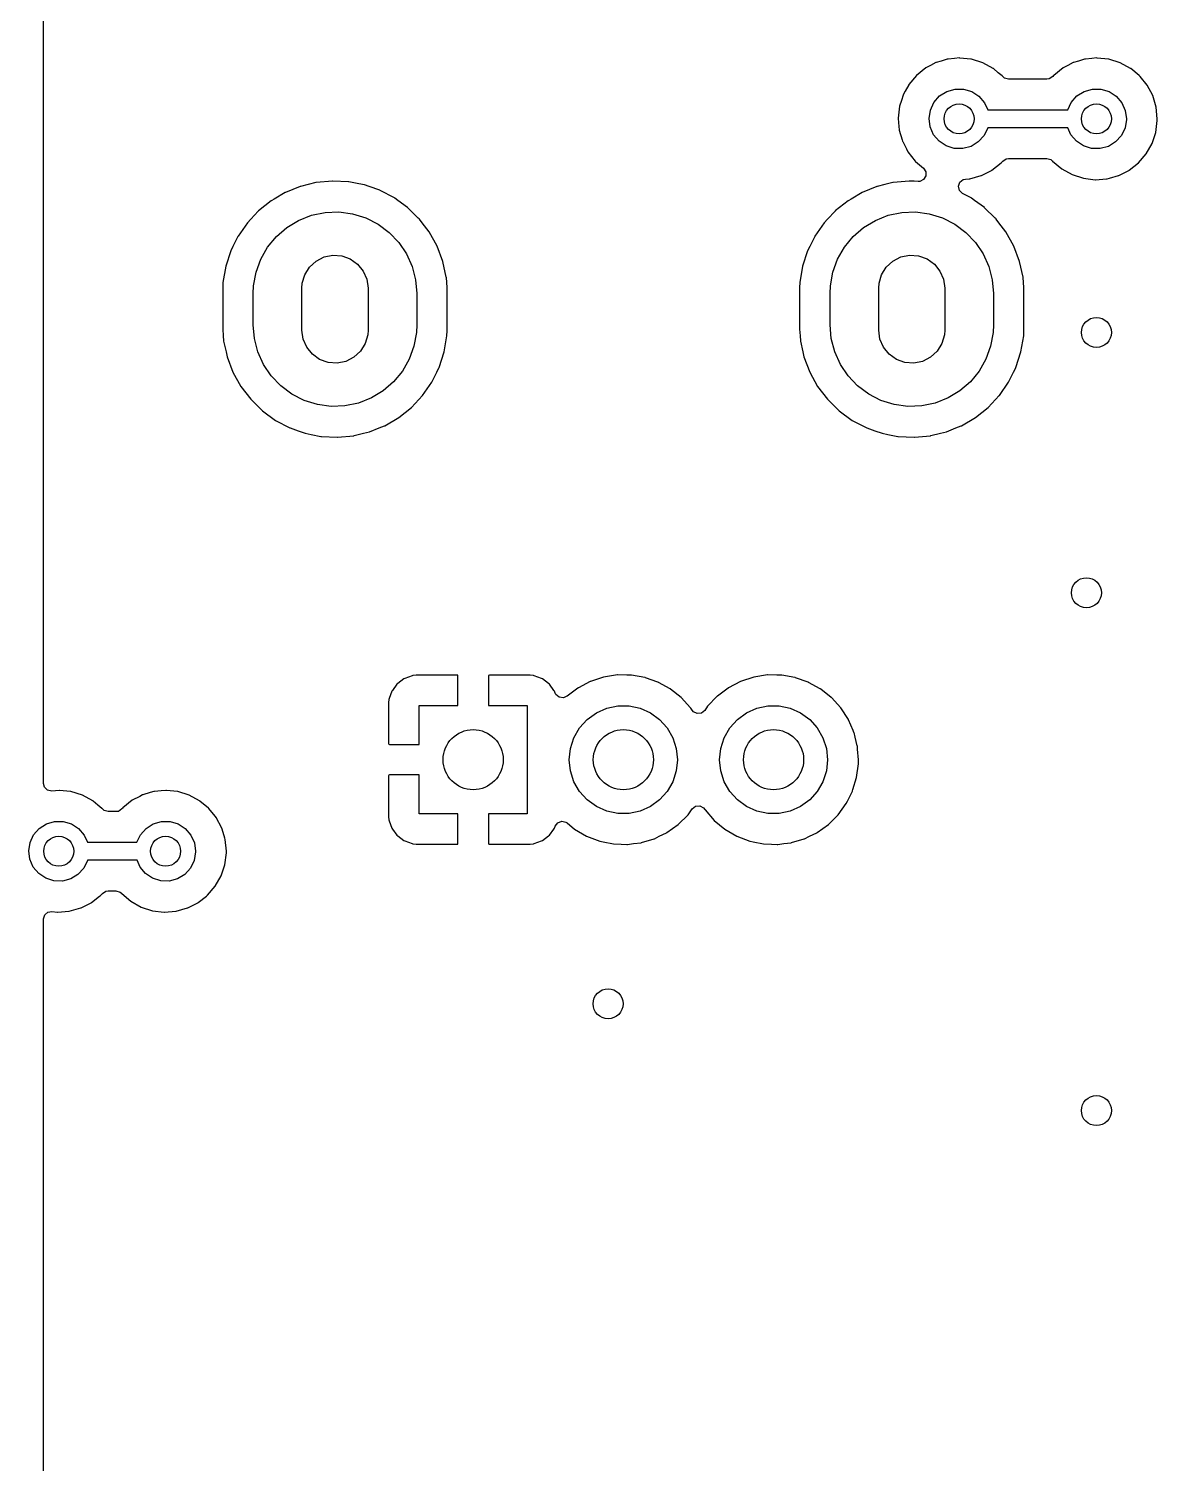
# Model space of a CAD drawing. Extents: x 123.2 to 169.8, y -144.8 to -46.7.
# Drawn here: x 123.2 to 141.98, y -118.9 to -95.02 of the extents above; entities that cross this region are included whole.
import ezdxf

# ---------------------------------------------------------------- set-up
doc = ezdxf.new("R2010")
doc.units = 0
doc.layers.add('BLACK', color=7, linetype='CONTINUOUS')

msp = doc.modelspace()

# ---------------------------------------------------------------- linework, layer by layer
at = {"layer": 'BLACK', "linetype": 'CONTINUOUS'}
for p, q in [((123.444, -107.584), (123.444, -50.0912)), ((138.488, -95.5263), (138.383, -95.5572)), ((138.494, -95.5246), (138.488, -95.5263)), ((138.488, -95.5263), (138.488, -95.5263)), ((138.5, -95.524), (138.494, -95.5246)), ((138.609, -95.5142), (138.5, -95.524)), ((138.5, -95.524), (138.5, -95.524)), ((138.691, -95.5066), (138.609, -95.5142)), ((138.697, -95.5073), (138.691, -95.5066)), ((138.882, -95.5267), (138.697, -95.5073)), ((138.697, -95.5073), (138.697, -95.5073)), ((138.888, -95.5273), (138.882, -95.5267)), ((138.882, -95.5267), (138.882, -95.5267)), ((139.077, -95.5858), (138.888, -95.5273)), ((140.774, -95.5263), (140.669, -95.5572)), ((140.78, -95.5246), (140.774, -95.5263)), ((140.774, -95.5263), (140.774, -95.5263)), ((140.786, -95.524), (140.78, -95.5246)), ((140.895, -95.5142), (140.786, -95.524)), ((140.786, -95.524), (140.786, -95.524)), ((140.977, -95.5066), (140.895, -95.5142)), ((140.983, -95.5073), (140.977, -95.5066)), ((141.168, -95.5267), (140.983, -95.5073)), ((140.983, -95.5073), (140.983, -95.5073)), ((141.174, -95.5273), (141.168, -95.5267)), ((141.168, -95.5267), (141.168, -95.5267)), ((141.363, -95.5858), (141.174, -95.5273)), ((138.129, -95.672), (137.975, -95.796)), ((138.208, -95.6307), (138.129, -95.672)), ((138.299, -95.5833), (138.208, -95.6307)), ((138.304, -95.5804), (138.299, -95.5833)), ((138.299, -95.5833), (138.299, -95.5833)), ((138.383, -95.5572), (138.304, -95.5804)), ((139.251, -95.6799), (139.077, -95.5858)), ((139.255, -95.6838), (139.251, -95.6799)), ((139.337, -95.7514), (139.255, -95.6838)), ((139.255, -95.6838), (139.255, -95.6838)), ((139.403, -95.8059), (139.337, -95.7514)), ((140.415, -95.672), (140.261, -95.796)), ((140.494, -95.6307), (140.415, -95.672)), ((140.585, -95.5833), (140.494, -95.6307)), ((140.59, -95.5804), (140.585, -95.5833)), ((140.585, -95.5833), (140.585, -95.5833)), ((140.669, -95.5572), (140.59, -95.5804)), ((141.537, -95.6799), (141.363, -95.5858)), ((141.541, -95.6838), (141.537, -95.6799)), ((141.683, -95.8007), (141.541, -95.6838)), ((141.541, -95.6838), (141.541, -95.6838)), ((137.845, -95.9529), (137.788, -96.0572)), ((137.848, -95.9475), (137.845, -95.9529)), ((137.845, -95.9529), (137.845, -95.9529)), ((137.975, -95.796), (137.848, -95.9475)), ((139.407, -95.8107), (139.403, -95.8059)), ((139.411, -95.8151), (139.407, -95.8107)), ((139.407, -95.8107), (139.407, -95.8107)), ((139.44, -95.8415), (139.411, -95.8151)), ((139.508, -95.8615), (139.44, -95.8415)), ((140.147, -95.8615), (139.508, -95.8615)), ((140.185, -95.8558), (140.147, -95.8615)), ((140.244, -95.8165), (140.185, -95.8558)), ((140.257, -95.8007), (140.244, -95.8165)), ((140.261, -95.796), (140.257, -95.8007)), ((141.689, -95.8059), (141.683, -95.8007)), ((141.693, -95.8107), (141.689, -95.8059)), ((141.697, -95.8151), (141.693, -95.8107)), ((141.693, -95.8107), (141.693, -95.8107)), ((141.814, -95.9592), (141.697, -95.8151)), ((141.907, -96.1338), (141.814, -95.9592)), ((137.723, -96.2132), (137.693, -96.3093)), ((137.751, -96.1267), (137.723, -96.2132)), ((137.753, -96.1208), (137.751, -96.1267)), ((137.751, -96.1267), (137.751, -96.1267)), ((137.788, -96.0572), (137.753, -96.1208)), ((138.206, -96.3738), (138.266, -96.2455)), ((138.266, -96.2455), (138.36, -96.1392)), ((138.36, -96.1392), (138.48, -96.0636)), ((138.48, -96.0636), (138.616, -96.0246)), ((138.616, -96.0246), (138.758, -96.0255)), ((138.758, -96.0255), (138.894, -96.0661)), ((138.894, -96.0661), (139.013, -96.1432)), ((139.013, -96.1432), (139.105, -96.2506)), ((140.494, -96.37), (140.552, -96.2455)), ((140.552, -96.2455), (140.646, -96.1392)), ((140.646, -96.1392), (140.766, -96.0636)), ((140.766, -96.0636), (140.902, -96.0246)), ((140.902, -96.0246), (141.044, -96.0255)), ((141.044, -96.0255), (141.18, -96.0661)), ((141.18, -96.0661), (141.299, -96.1432)), ((141.299, -96.1432), (141.391, -96.2506)), ((141.964, -96.3232), (141.907, -96.1338)), ((137.693, -96.3093), (137.671, -96.5059)), ((138.184, -96.5139), (138.206, -96.3738)), ((139.105, -96.2506), (139.16, -96.37)), ((139.16, -96.37), (140.494, -96.37)), ((141.391, -96.2506), (141.45, -96.3797)), ((141.45, -96.3797), (141.47, -96.52)), ((141.983, -96.52), (141.964, -96.3232)), ((137.671, -96.5059), (137.671, -96.512)), ((137.671, -96.512), (137.682, -96.6458)), ((137.682, -96.6458), (137.687, -96.7029)), ((137.687, -96.7029), (137.689, -96.7089)), ((137.689, -96.7089), (137.734, -96.8676)), ((138.202, -96.6545), (138.184, -96.5139)), ((138.26, -96.7842), (138.202, -96.6545)), ((139.16, -96.672), (139.099, -96.7996)), ((139.161, -96.67), (139.16, -96.672)), ((140.495, -96.67), (139.161, -96.67)), ((140.546, -96.7842), (140.495, -96.67)), ((141.446, -96.672), (141.385, -96.7996)), ((141.47, -96.5322), (141.446, -96.672)), ((141.47, -96.52), (141.47, -96.5322)), ((141.958, -96.7445), (141.983, -96.5483)), ((141.983, -96.5483), (141.983, -96.52)), ((137.734, -96.8676), (137.742, -96.8931)), ((137.742, -96.8931), (137.745, -96.8985)), ((137.745, -96.8985), (137.808, -97.0216)), ((138.351, -96.8927), (138.26, -96.7842)), ((138.469, -96.9713), (138.351, -96.8927)), ((139.003, -96.9047), (138.883, -96.9789)), ((139.099, -96.7996), (139.003, -96.9047)), ((140.637, -96.8927), (140.546, -96.7842)), ((140.755, -96.9713), (140.637, -96.8927)), ((141.289, -96.9047), (141.169, -96.9789)), ((141.385, -96.7996), (141.289, -96.9047)), ((141.798, -97.1041), (141.896, -96.9322)), ((141.896, -96.9322), (141.958, -96.7445)), ((137.808, -97.0216), (137.832, -97.069)), ((137.832, -97.069), (137.955, -97.224)), ((138.604, -97.0136), (138.469, -96.9713)), ((138.746, -97.0162), (138.604, -97.0136)), ((138.883, -96.9789), (138.746, -97.0162)), ((139.41, -97.2222), (139.47, -97.1837)), ((139.47, -97.1837), (139.506, -97.1785)), ((139.506, -97.1785), (140.144, -97.1785)), ((140.144, -97.1785), (140.213, -97.1985)), ((140.213, -97.1985), (140.235, -97.217)), ((140.89, -97.0136), (140.755, -96.9713)), ((141.032, -97.0162), (140.89, -97.0136)), ((141.169, -96.9789), (141.032, -97.0162)), ((141.669, -97.2539), (141.798, -97.1041)), ((137.955, -97.224), (137.96, -97.2279)), ((137.96, -97.2279), (137.96, -97.2279)), ((137.96, -97.2279), (138.092, -97.3407)), ((138.092, -97.3407), (138.131, -97.4001)), ((138.131, -97.4001), (138.132, -97.4711)), ((139.056, -97.462), (139.221, -97.3784)), ((139.221, -97.3784), (139.227, -97.3756)), ((139.221, -97.3784), (139.221, -97.3784)), ((139.227, -97.3756), (139.383, -97.2539)), ((139.383, -97.2539), (139.41, -97.2222)), ((140.235, -97.217), (140.237, -97.2191)), ((140.237, -97.2191), (140.241, -97.224)), ((140.241, -97.224), (140.392, -97.3521)), ((140.392, -97.3521), (140.564, -97.4486)), ((141.342, -97.462), (141.507, -97.3784)), ((141.507, -97.3784), (141.513, -97.3756)), ((141.507, -97.3784), (141.507, -97.3784)), ((141.513, -97.3756), (141.669, -97.2539)), ((127.716, -97.6469), (127.473, -97.7453)), ((127.72, -97.6452), (127.716, -97.6469)), ((127.716, -97.6469), (127.716, -97.6469)), ((127.849, -97.6136), (127.72, -97.6452)), ((127.979, -97.5818), (127.849, -97.6136)), ((127.984, -97.5807), (127.979, -97.5818)), ((127.979, -97.5818), (127.979, -97.5818)), ((128.253, -97.555), (127.984, -97.5807)), ((128.258, -97.5552), (128.253, -97.555)), ((128.52, -97.5682), (128.258, -97.5552)), ((128.258, -97.5552), (128.258, -97.5552)), ((128.524, -97.5685), (128.52, -97.5682)), ((128.52, -97.5682), (128.52, -97.5682)), ((128.529, -97.5693), (128.524, -97.5685)), ((128.692, -97.6016), (128.529, -97.5693)), ((128.529, -97.5693), (128.529, -97.5693)), ((128.79, -97.6209), (128.692, -97.6016)), ((128.864, -97.6469), (128.79, -97.6209)), ((129.042, -97.7097), (128.864, -97.6469)), ((137.316, -97.6469), (137.073, -97.7453)), ((137.32, -97.6452), (137.316, -97.6469)), ((137.316, -97.6469), (137.316, -97.6469)), ((137.449, -97.6136), (137.32, -97.6452)), ((137.579, -97.5818), (137.449, -97.6136)), ((137.584, -97.5807), (137.579, -97.5818)), ((137.579, -97.5818), (137.579, -97.5818)), ((137.853, -97.555), (137.584, -97.5807)), ((137.858, -97.5552), (137.853, -97.555)), ((137.934, -97.559), (137.858, -97.5552)), ((137.858, -97.5552), (137.858, -97.5552)), ((138.004, -97.5625), (137.934, -97.559)), ((138.03, -97.5612), (138.004, -97.5625)), ((138.094, -97.5311), (138.03, -97.5612)), ((138.132, -97.4711), (138.094, -97.5311)), ((138.673, -97.642), (138.697, -97.5751)), ((138.689, -97.7112), (138.673, -97.642)), ((138.697, -97.5751), (138.753, -97.5317)), ((138.753, -97.5317), (138.789, -97.5235)), ((138.789, -97.5235), (138.854, -97.5185)), ((138.854, -97.5185), (138.86, -97.518)), ((138.854, -97.5185), (138.854, -97.5185)), ((138.86, -97.518), (139.05, -97.4648)), ((139.05, -97.4648), (139.056, -97.462)), ((139.056, -97.462), (139.056, -97.462)), ((140.564, -97.4486), (140.752, -97.5097)), ((140.752, -97.5097), (140.949, -97.5332)), ((140.949, -97.5332), (140.955, -97.5327)), ((140.955, -97.5327), (141.14, -97.5185)), ((140.955, -97.5327), (140.955, -97.5327)), ((141.14, -97.5185), (141.146, -97.518)), ((141.14, -97.5185), (141.14, -97.5185)), ((141.146, -97.518), (141.186, -97.5069)), ((141.186, -97.5069), (141.336, -97.4648)), ((141.336, -97.4648), (141.342, -97.462)), ((141.342, -97.462), (141.342, -97.462)), ((127.235, -97.884), (127.023, -98.0534)), ((127.246, -97.8777), (127.235, -97.884)), ((127.285, -97.8546), (127.246, -97.8777)), ((127.469, -97.747), (127.285, -97.8546)), ((127.473, -97.7453), (127.469, -97.747)), ((129.046, -97.7112), (129.042, -97.7097)), ((129.042, -97.7097), (129.042, -97.7097)), ((129.286, -97.8375), (129.046, -97.7112)), ((129.29, -97.8401), (129.286, -97.8375)), ((129.34, -97.877), (129.29, -97.8401)), ((129.505, -97.997), (129.34, -97.877)), ((136.835, -97.884), (136.623, -98.0534)), ((136.846, -97.8777), (136.835, -97.884)), ((136.885, -97.8546), (136.846, -97.8777)), ((137.069, -97.747), (136.885, -97.8546)), ((137.073, -97.7453), (137.069, -97.747)), ((138.74, -97.7606), (138.689, -97.7112)), ((138.886, -97.8375), (138.74, -97.7606)), ((138.89, -97.8401), (138.886, -97.8375)), ((138.94, -97.877), (138.89, -97.8401)), ((139.105, -97.997), (138.94, -97.877)), ((127.02, -98.0567), (126.895, -98.1902)), ((127.023, -98.0534), (127.02, -98.0567)), ((127.691, -98.2098), (127.905, -98.1254)), ((127.905, -98.1254), (128.13, -98.0781)), ((128.13, -98.0781), (128.36, -98.0695)), ((128.36, -98.0695), (128.588, -98.0997)), ((128.588, -98.0997), (128.808, -98.1679)), ((129.509, -98.0002), (129.505, -97.997)), ((129.683, -98.171), (129.509, -98.0002)), ((136.62, -98.0567), (136.495, -98.1902)), ((136.623, -98.0534), (136.62, -98.0567)), ((137.291, -98.2098), (137.505, -98.1254)), ((137.505, -98.1254), (137.73, -98.0781)), ((137.73, -98.0781), (137.96, -98.0695)), ((137.96, -98.0695), (138.188, -98.0997)), ((138.188, -98.0997), (138.408, -98.1679)), ((139.109, -98.0002), (139.105, -97.997)), ((139.283, -98.171), (139.109, -98.0002)), ((126.838, -98.2515), (126.683, -98.4743)), ((126.895, -98.1902), (126.838, -98.2515)), ((127.321, -98.4799), (127.495, -98.3291)), ((127.495, -98.3291), (127.691, -98.2098)), ((128.808, -98.1679), (129.013, -98.2721)), ((129.013, -98.2721), (129.197, -98.4094)), ((129.699, -98.1866), (129.683, -98.171)), ((129.702, -98.1902), (129.699, -98.1866)), ((129.746, -98.2482), (129.702, -98.1902)), ((129.702, -98.1902), (129.702, -98.1902)), ((129.864, -98.4021), (129.746, -98.2482)), ((136.438, -98.2515), (136.283, -98.4743)), ((136.495, -98.1902), (136.438, -98.2515)), ((136.921, -98.4799), (137.095, -98.3291)), ((137.095, -98.3291), (137.291, -98.2098)), ((138.408, -98.1679), (138.613, -98.2721)), ((138.613, -98.2721), (138.797, -98.4094)), ((139.299, -98.1866), (139.283, -98.171)), ((139.302, -98.1902), (139.299, -98.1866)), ((139.346, -98.2482), (139.302, -98.1902)), ((139.302, -98.1902), (139.302, -98.1902)), ((139.464, -98.4021), (139.346, -98.2482)), ((126.681, -98.4784), (126.597, -98.6475)), ((126.683, -98.4743), (126.681, -98.4784)), ((126.681, -98.4784), (126.681, -98.4784)), ((127.175, -98.6577), (127.321, -98.4799)), ((129.197, -98.4094), (129.356, -98.5758)), ((129.356, -98.5758), (129.484, -98.7666)), ((129.995, -98.6392), (129.864, -98.4021)), ((136.281, -98.4784), (136.197, -98.6475)), ((136.283, -98.4743), (136.281, -98.4784)), ((136.281, -98.4784), (136.281, -98.4784)), ((136.775, -98.6577), (136.921, -98.4799)), ((138.797, -98.4094), (138.956, -98.5758)), ((138.956, -98.5758), (139.084, -98.7666)), ((139.595, -98.6392), (139.464, -98.4021)), ((126.563, -98.7171), (126.478, -98.9748)), ((126.597, -98.6475), (126.563, -98.7171)), ((126.983, -99.0737), (127.061, -98.8575)), ((127.061, -98.8575), (127.175, -98.6577)), ((127.982, -98.8864), (128.115, -98.8186)), ((128.115, -98.8186), (128.261, -98.7891)), ((128.261, -98.7891), (128.41, -98.8)), ((128.41, -98.8), (128.551, -98.8506)), ((128.551, -98.8506), (128.673, -98.9371)), ((129.484, -98.7666), (129.579, -98.9763)), ((130.091, -98.8928), (129.995, -98.6392)), ((136.163, -98.7171), (136.078, -98.9748)), ((136.197, -98.6475), (136.163, -98.7171)), ((136.583, -99.0737), (136.661, -98.8575)), ((136.661, -98.8575), (136.775, -98.6577)), ((137.582, -98.8864), (137.715, -98.8186)), ((137.715, -98.8186), (137.861, -98.7891)), ((137.861, -98.7891), (138.01, -98.8)), ((138.01, -98.8), (138.151, -98.8506)), ((138.151, -98.8506), (138.273, -98.9371)), ((139.084, -98.7666), (139.179, -98.9763)), ((139.691, -98.8928), (139.595, -98.6392)), ((126.478, -98.9748), (126.432, -99.2419)), ((126.942, -99.3), (126.983, -99.0737)), ((127.794, -99.1143), (127.872, -98.9874)), ((127.872, -98.9874), (127.982, -98.8864)), ((128.673, -98.9371), (128.766, -99.0531)), ((128.766, -99.0531), (128.826, -99.1901)), ((129.579, -98.9763), (129.637, -99.1989)), ((130.092, -98.8972), (130.091, -98.8928)), ((130.149, -99.1531), (130.092, -98.8972)), ((130.092, -98.8972), (130.092, -98.8972)), ((136.078, -98.9748), (136.032, -99.2419)), ((136.542, -99.3), (136.583, -99.0737)), ((137.394, -99.1143), (137.472, -98.9874)), ((137.472, -98.9874), (137.582, -98.8864)), ((138.273, -98.9371), (138.366, -99.0531)), ((138.366, -99.0531), (138.426, -99.1901)), ((139.179, -98.9763), (139.237, -99.1989)), ((139.692, -98.8972), (139.691, -98.8928)), ((139.749, -99.1531), (139.692, -98.8972)), ((139.692, -98.8972), (139.692, -98.8972)), ((126.432, -99.2419), (126.427, -99.3276)), ((126.427, -99.3276), (126.427, -100.017)), ((126.936, -99.428), (126.942, -99.3)), ((127.746, -99.338), (127.752, -99.2577)), ((127.746, -100.038), (127.746, -99.338)), ((127.752, -99.2577), (127.794, -99.1143)), ((128.826, -99.1901), (128.846, -99.338)), ((128.846, -99.338), (128.846, -100.038)), ((129.637, -99.1989), (129.656, -99.428)), ((130.15, -99.1575), (130.149, -99.1531)), ((130.15, -99.1621), (130.15, -99.1575)), ((130.162, -99.3292), (130.15, -99.1621)), ((130.165, -99.3591), (130.162, -99.3292)), ((136.032, -99.2419), (136.028, -99.3276)), ((136.028, -99.3276), (136.028, -100.017)), ((136.536, -99.428), (136.542, -99.3)), ((137.346, -99.338), (137.352, -99.2577)), ((137.346, -100.038), (137.346, -99.338)), ((137.352, -99.2577), (137.394, -99.1143)), ((138.426, -99.1901), (138.446, -99.338)), ((138.446, -99.338), (138.446, -100.038)), ((139.237, -99.1989), (139.256, -99.428)), ((139.75, -99.1575), (139.749, -99.1531)), ((139.75, -99.1621), (139.75, -99.1575)), ((139.762, -99.3292), (139.75, -99.1621)), ((139.764, -99.3591), (139.762, -99.3292)), ((126.936, -99.948), (126.936, -99.428)), ((129.656, -99.428), (129.656, -99.948)), ((130.165, -100.048), (130.165, -99.3591)), ((136.536, -99.948), (136.536, -99.428)), ((139.256, -99.428), (139.256, -99.948)), ((139.764, -100.048), (139.764, -99.3591)), ((126.427, -100.017), (126.428, -100.019)), ((126.428, -100.019), (126.428, -100.019)), ((126.428, -100.019), (126.436, -100.13)), ((126.955, -100.177), (126.936, -99.948)), ((127.766, -100.186), (127.746, -100.038)), ((128.846, -100.038), (128.84, -100.118)), ((129.656, -99.948), (129.65, -100.076)), ((130.16, -100.134), (130.165, -100.048)), ((136.028, -100.017), (136.028, -100.019)), ((136.028, -100.019), (136.036, -100.13)), ((136.028, -100.019), (136.028, -100.019)), ((136.555, -100.177), (136.536, -99.948)), ((137.366, -100.186), (137.346, -100.038)), ((138.446, -100.038), (138.44, -100.118)), ((139.256, -99.948), (139.25, -100.076)), ((139.76, -100.134), (139.764, -100.048)), ((126.436, -100.13), (126.442, -100.218)), ((126.442, -100.218), (126.443, -100.223)), ((126.443, -100.223), (126.443, -100.223)), ((126.443, -100.223), (126.482, -100.401)), ((127.013, -100.4), (126.955, -100.177)), ((127.826, -100.323), (127.766, -100.186)), ((128.798, -100.262), (128.72, -100.389)), ((128.84, -100.118), (128.798, -100.262)), ((129.609, -100.302), (129.531, -100.518)), ((129.65, -100.076), (129.609, -100.302)), ((130.114, -100.401), (130.16, -100.134)), ((136.036, -100.13), (136.042, -100.218)), ((136.042, -100.218), (136.043, -100.223)), ((136.043, -100.223), (136.043, -100.223)), ((136.043, -100.223), (136.082, -100.401)), ((136.613, -100.4), (136.555, -100.177)), ((137.426, -100.323), (137.366, -100.186)), ((138.398, -100.262), (138.32, -100.389)), ((138.44, -100.118), (138.398, -100.262)), ((139.209, -100.302), (139.131, -100.518)), ((139.25, -100.076), (139.209, -100.302)), ((139.714, -100.401), (139.76, -100.134)), ((126.482, -100.401), (126.501, -100.483)), ((126.501, -100.483), (126.597, -100.737)), ((127.108, -100.609), (127.013, -100.4)), ((127.919, -100.439), (127.826, -100.323)), ((128.041, -100.525), (127.919, -100.439)), ((128.182, -100.576), (128.041, -100.525)), ((128.61, -100.49), (128.477, -100.557)), ((128.72, -100.389), (128.61, -100.49)), ((129.531, -100.518), (129.417, -100.718)), ((130.029, -100.659), (130.114, -100.401)), ((136.082, -100.401), (136.101, -100.483)), ((136.101, -100.483), (136.197, -100.737)), ((136.708, -100.609), (136.613, -100.4)), ((137.519, -100.439), (137.426, -100.323)), ((137.641, -100.525), (137.519, -100.439)), ((137.782, -100.576), (137.641, -100.525)), ((138.21, -100.49), (138.077, -100.557)), ((138.32, -100.389), (138.21, -100.49)), ((139.131, -100.518), (139.017, -100.718)), ((139.629, -100.659), (139.714, -100.401)), ((126.597, -100.737), (126.728, -100.974)), ((127.236, -100.8), (127.108, -100.609)), ((128.331, -100.587), (128.182, -100.576)), ((128.477, -100.557), (128.331, -100.587)), ((129.417, -100.718), (129.271, -100.896)), ((129.909, -100.902), (129.991, -100.737)), ((129.991, -100.737), (130.027, -100.663)), ((130.027, -100.663), (130.029, -100.659)), ((130.027, -100.663), (130.027, -100.663)), ((136.197, -100.737), (136.328, -100.974)), ((136.836, -100.8), (136.708, -100.609)), ((137.931, -100.587), (137.782, -100.576)), ((138.077, -100.557), (137.931, -100.587)), ((139.017, -100.718), (138.871, -100.896)), ((139.509, -100.902), (139.591, -100.737)), ((139.591, -100.737), (139.627, -100.663)), ((139.627, -100.663), (139.629, -100.659)), ((139.627, -100.663), (139.627, -100.663)), ((126.728, -100.974), (126.893, -101.189)), ((127.395, -100.967), (127.236, -100.8)), ((127.579, -101.104), (127.395, -100.967)), ((129.271, -100.896), (129.097, -101.047)), ((129.754, -101.124), (129.909, -100.902)), ((136.328, -100.974), (136.493, -101.189)), ((136.995, -100.967), (136.836, -100.8)), ((137.179, -101.104), (136.995, -100.967)), ((138.871, -100.896), (138.697, -101.047)), ((139.354, -101.124), (139.509, -100.902)), ((126.893, -101.189), (127.087, -101.379)), ((127.784, -101.208), (127.579, -101.104)), ((128.004, -101.276), (127.784, -101.208)), ((128.687, -101.251), (128.462, -101.298)), ((128.901, -101.166), (128.687, -101.251)), ((129.097, -101.047), (128.901, -101.166)), ((129.569, -101.323), (129.69, -101.193)), ((129.69, -101.193), (129.751, -101.128)), ((129.751, -101.128), (129.754, -101.124)), ((129.751, -101.128), (129.751, -101.128)), ((136.493, -101.189), (136.687, -101.379)), ((137.384, -101.208), (137.179, -101.104)), ((137.604, -101.276), (137.384, -101.208)), ((138.287, -101.251), (138.062, -101.298)), ((138.501, -101.166), (138.287, -101.251)), ((138.697, -101.047), (138.501, -101.166)), ((139.169, -101.323), (139.29, -101.193)), ((139.29, -101.193), (139.351, -101.128)), ((139.351, -101.128), (139.354, -101.124)), ((139.351, -101.128), (139.351, -101.128)), ((127.087, -101.379), (127.306, -101.539)), ((128.232, -101.306), (128.004, -101.276)), ((128.462, -101.298), (128.232, -101.306)), ((129.123, -101.629), (129.357, -101.492)), ((129.357, -101.492), (129.569, -101.323)), ((136.687, -101.379), (136.906, -101.539)), ((137.832, -101.306), (137.604, -101.276)), ((138.062, -101.298), (137.832, -101.306)), ((138.723, -101.629), (138.957, -101.492)), ((138.957, -101.492), (139.169, -101.323)), ((127.306, -101.539), (127.546, -101.665)), ((127.546, -101.665), (127.55, -101.666)), ((127.55, -101.666), (127.55, -101.666)), ((127.55, -101.666), (127.683, -101.713)), ((127.683, -101.713), (127.802, -101.755)), ((128.773, -101.755), (128.872, -101.731)), ((128.872, -101.731), (129.031, -101.666)), ((129.031, -101.666), (129.119, -101.631)), ((129.119, -101.631), (129.123, -101.629)), ((129.119, -101.631), (129.119, -101.631)), ((136.906, -101.539), (137.146, -101.665)), ((137.146, -101.665), (137.15, -101.666)), ((137.15, -101.666), (137.15, -101.666)), ((137.15, -101.666), (137.283, -101.713)), ((137.283, -101.713), (137.402, -101.755)), ((138.373, -101.755), (138.472, -101.731)), ((138.472, -101.731), (138.631, -101.666)), ((138.631, -101.666), (138.719, -101.631)), ((138.719, -101.631), (138.723, -101.629)), ((138.719, -101.631), (138.719, -101.631)), ((127.802, -101.755), (127.9, -101.774)), ((127.9, -101.774), (128.063, -101.807)), ((128.063, -101.807), (128.063, -101.807)), ((128.063, -101.807), (128.068, -101.808)), ((128.068, -101.808), (128.072, -101.808)), ((128.072, -101.808), (128.072, -101.808)), ((128.072, -101.808), (128.334, -101.821)), ((128.334, -101.821), (128.334, -101.821)), ((128.334, -101.821), (128.339, -101.821)), ((128.339, -101.821), (128.608, -101.795)), ((128.608, -101.795), (128.613, -101.794)), ((128.613, -101.794), (128.773, -101.755)), ((128.613, -101.794), (128.613, -101.794)), ((137.402, -101.755), (137.5, -101.774)), ((137.5, -101.774), (137.663, -101.807)), ((137.663, -101.807), (137.663, -101.807)), ((137.663, -101.807), (137.668, -101.808)), ((137.668, -101.808), (137.672, -101.808)), ((137.672, -101.808), (137.672, -101.808)), ((137.672, -101.808), (137.934, -101.821)), ((137.934, -101.821), (137.934, -101.821)), ((137.934, -101.821), (137.939, -101.821)), ((137.939, -101.821), (138.208, -101.795)), ((138.208, -101.795), (138.213, -101.794)), ((138.213, -101.794), (138.373, -101.755)), ((138.213, -101.794), (138.213, -101.794)), ((129.578, -105.79), (129.458, -105.835)), ((129.594, -105.786), (129.578, -105.79)), ((129.645, -105.78), (129.594, -105.786)), ((129.651, -105.78), (129.645, -105.78)), ((130.328, -105.78), (129.651, -105.78)), ((130.336, -105.782), (130.328, -105.78)), ((130.338, -105.783), (130.336, -105.782)), ((130.342, -105.798), (130.338, -105.783)), ((130.342, -106.288), (130.342, -105.798)), ((130.852, -105.786), (130.85, -105.794)), ((130.85, -105.794), (130.85, -106.288)), ((130.853, -105.784), (130.852, -105.786)), ((130.868, -105.78), (130.853, -105.784)), ((131.541, -105.78), (130.868, -105.78)), ((131.547, -105.78), (131.541, -105.78)), ((131.598, -105.786), (131.547, -105.78)), ((131.614, -105.79), (131.598, -105.786)), ((131.734, -105.835), (131.614, -105.79)), ((132.997, -105.778), (132.768, -105.813)), ((133.003, -105.778), (132.997, -105.778)), ((133.152, -105.78), (133.003, -105.778)), ((133.003, -105.778), (133.003, -105.778)), ((133.229, -105.781), (133.152, -105.78)), ((133.234, -105.782), (133.229, -105.781)), ((133.452, -105.821), (133.234, -105.782)), ((133.234, -105.782), (133.234, -105.782)), ((135.497, -105.778), (135.268, -105.813)), ((135.503, -105.778), (135.497, -105.778)), ((135.652, -105.78), (135.503, -105.778)), ((135.503, -105.778), (135.503, -105.778)), ((135.729, -105.781), (135.652, -105.78)), ((135.734, -105.782), (135.729, -105.781)), ((135.952, -105.821), (135.734, -105.782)), ((135.734, -105.782), (135.734, -105.782)), ((129.251, -106.034), (129.243, -106.05)), ((129.328, -105.932), (129.251, -106.034)), ((129.34, -105.92), (129.328, -105.932)), ((129.442, -105.843), (129.34, -105.92)), ((129.458, -105.835), (129.442, -105.843)), ((131.75, -105.843), (131.734, -105.835)), ((131.852, -105.92), (131.75, -105.843)), ((131.864, -105.932), (131.852, -105.92)), ((131.941, -106.034), (131.864, -105.932)), ((131.949, -106.05), (131.941, -106.034)), ((132.339, -105.995), (132.162, -106.128)), ((132.343, -105.992), (132.339, -105.995)), ((132.339, -105.995), (132.339, -105.995)), ((132.347, -105.99), (132.343, -105.992)), ((132.544, -105.887), (132.347, -105.99)), ((132.548, -105.885), (132.544, -105.887)), ((132.544, -105.887), (132.544, -105.887)), ((132.768, -105.813), (132.548, -105.885)), ((133.457, -105.822), (133.452, -105.821)), ((133.452, -105.821), (133.452, -105.821)), ((133.462, -105.823), (133.457, -105.822)), ((133.67, -105.897), (133.462, -105.823)), ((133.462, -105.823), (133.462, -105.823)), ((133.675, -105.899), (133.67, -105.897)), ((133.67, -105.897), (133.67, -105.897)), ((133.68, -105.901), (133.675, -105.899)), ((133.874, -106.008), (133.68, -105.901)), ((133.68, -105.901), (133.68, -105.901)), ((133.878, -106.011), (133.874, -106.008)), ((133.874, -106.008), (133.874, -106.008)), ((133.882, -106.014), (133.878, -106.011)), ((134.056, -106.151), (133.882, -106.014)), ((133.882, -106.014), (133.882, -106.014)), ((134.839, -105.995), (134.662, -106.128)), ((134.843, -105.992), (134.839, -105.995)), ((134.839, -105.995), (134.839, -105.995)), ((134.847, -105.99), (134.843, -105.992)), ((135.044, -105.887), (134.847, -105.99)), ((135.048, -105.885), (135.044, -105.887)), ((135.044, -105.887), (135.044, -105.887)), ((135.268, -105.813), (135.048, -105.885)), ((135.957, -105.822), (135.952, -105.821)), ((135.952, -105.821), (135.952, -105.821)), ((135.962, -105.823), (135.957, -105.822)), ((136.17, -105.897), (135.962, -105.823)), ((135.962, -105.823), (135.962, -105.823)), ((136.175, -105.899), (136.17, -105.897)), ((136.17, -105.897), (136.17, -105.897)), ((136.18, -105.901), (136.175, -105.899)), ((136.374, -106.008), (136.18, -105.901)), ((136.18, -105.901), (136.18, -105.901)), ((136.378, -106.011), (136.374, -106.008)), ((136.374, -106.008), (136.374, -106.008)), ((136.382, -106.014), (136.378, -106.011)), ((136.556, -106.151), (136.382, -106.014)), ((136.382, -106.014), (136.382, -106.014)), ((129.194, -106.186), (129.188, -106.237)), ((129.188, -106.237), (129.188, -106.243)), ((129.188, -106.243), (129.188, -106.916)), ((129.198, -106.17), (129.194, -106.186)), ((129.243, -106.05), (129.198, -106.17)), ((131.96, -106.078), (131.949, -106.05)), ((131.973, -106.103), (131.96, -106.078)), ((132.027, -106.149), (131.973, -106.103)), ((132.097, -106.158), (132.027, -106.149)), ((132.157, -106.13), (132.097, -106.158)), ((132.158, -106.131), (132.157, -106.13)), ((132.162, -106.128), (132.158, -106.131)), ((134.06, -106.154), (134.056, -106.151)), ((134.056, -106.151), (134.056, -106.151)), ((134.216, -106.326), (134.06, -106.154)), ((134.658, -106.131), (134.498, -106.299)), ((134.662, -106.128), (134.658, -106.131)), ((136.56, -106.154), (136.556, -106.151)), ((136.556, -106.151), (136.556, -106.151)), ((136.716, -106.326), (136.56, -106.154)), ((129.696, -106.934), (129.696, -106.288)), ((129.696, -106.288), (130.342, -106.288)), ((130.85, -106.288), (131.496, -106.288)), ((131.496, -106.288), (131.496, -108.088)), ((132.494, -106.519), (132.646, -106.409)), ((132.646, -106.409), (132.818, -106.332)), ((132.818, -106.332), (133.002, -106.293)), ((133.002, -106.293), (133.19, -106.293)), ((133.19, -106.293), (133.374, -106.332)), ((133.374, -106.332), (133.546, -106.409)), ((133.546, -106.409), (133.698, -106.519)), ((134.219, -106.33), (134.216, -106.326)), ((134.241, -106.365), (134.219, -106.33)), ((134.219, -106.33), (134.219, -106.33)), ((134.262, -106.389), (134.241, -106.365)), ((134.325, -106.42), (134.262, -106.389)), ((134.396, -106.412), (134.325, -106.42)), ((134.451, -106.367), (134.396, -106.412)), ((134.498, -106.299), (134.451, -106.367)), ((134.994, -106.519), (135.146, -106.409)), ((135.146, -106.409), (135.318, -106.332)), ((135.318, -106.332), (135.502, -106.293)), ((135.502, -106.293), (135.69, -106.293)), ((135.69, -106.293), (135.874, -106.332)), ((135.874, -106.332), (136.046, -106.409)), ((136.046, -106.409), (136.198, -106.519)), ((136.842, -106.52), (136.716, -106.326)), ((132.274, -106.822), (132.368, -106.659)), ((132.368, -106.659), (132.494, -106.519)), ((133.698, -106.519), (133.824, -106.659)), ((133.824, -106.659), (133.918, -106.822)), ((134.774, -106.822), (134.868, -106.659)), ((134.868, -106.659), (134.994, -106.519)), ((136.198, -106.519), (136.324, -106.659)), ((136.324, -106.659), (136.418, -106.822)), ((136.844, -106.525), (136.842, -106.52)), ((136.921, -106.703), (136.844, -106.525)), ((136.844, -106.525), (136.844, -106.525)), ((136.934, -106.733), (136.921, -106.703)), ((136.935, -106.738), (136.934, -106.733)), ((136.954, -106.811), (136.935, -106.738)), ((136.935, -106.738), (136.935, -106.738)), ((129.188, -106.916), (129.192, -106.931)), ((129.192, -106.931), (129.194, -106.932)), ((129.194, -106.932), (129.202, -106.934)), ((129.202, -106.934), (129.696, -106.934)), ((132.216, -107.001), (132.274, -106.822)), ((133.918, -106.822), (133.976, -107.001)), ((134.716, -107.001), (134.774, -106.822)), ((136.418, -106.822), (136.476, -107.001)), ((136.99, -106.957), (136.954, -106.811)), ((136.991, -106.962), (136.99, -106.957)), ((136.995, -107.013), (136.991, -106.962)), ((136.991, -106.962), (136.991, -106.962)), ((132.196, -107.188), (132.216, -107.001)), ((132.216, -107.375), (132.196, -107.188)), ((133.976, -107.001), (133.996, -107.188)), ((133.996, -107.188), (133.976, -107.375)), ((134.696, -107.188), (134.716, -107.001)), ((134.716, -107.375), (134.696, -107.188)), ((136.476, -107.001), (136.496, -107.188)), ((136.496, -107.188), (136.476, -107.375)), ((137.009, -107.188), (136.995, -107.013)), ((137.008, -107.257), (137.009, -107.188)), ((129.19, -107.448), (129.188, -107.456)), ((129.188, -107.456), (129.188, -108.133)), ((129.191, -107.446), (129.19, -107.448)), ((129.206, -107.442), (129.191, -107.446)), ((129.696, -107.442), (129.206, -107.442)), ((129.696, -108.088), (129.696, -107.442)), ((132.274, -107.554), (132.216, -107.375)), ((133.976, -107.375), (133.918, -107.554)), ((134.774, -107.554), (134.716, -107.375)), ((136.476, -107.375), (136.418, -107.554)), ((136.977, -107.487), (137.008, -107.257)), ((123.461, -107.647), (123.444, -107.584)), ((123.512, -107.696), (123.461, -107.647)), ((123.582, -107.71), (123.512, -107.696)), ((123.705, -107.699), (123.582, -107.71)), ((123.711, -107.699), (123.705, -107.699)), ((123.896, -107.719), (123.711, -107.699)), ((123.711, -107.699), (123.711, -107.699)), ((125.401, -107.706), (125.292, -107.716)), ((125.483, -107.699), (125.401, -107.706)), ((125.489, -107.699), (125.483, -107.699)), ((125.674, -107.719), (125.489, -107.699)), ((125.489, -107.699), (125.489, -107.699)), ((132.368, -107.717), (132.274, -107.554)), ((133.918, -107.554), (133.824, -107.717)), ((134.868, -107.717), (134.774, -107.554)), ((136.418, -107.554), (136.324, -107.717)), ((136.908, -107.713), (136.91, -107.708)), ((136.91, -107.708), (136.918, -107.682)), ((136.918, -107.682), (136.977, -107.487)), ((123.902, -107.719), (123.896, -107.719)), ((123.896, -107.719), (123.896, -107.719)), ((124.091, -107.778), (123.902, -107.719)), ((124.265, -107.872), (124.091, -107.778)), ((124.269, -107.876), (124.265, -107.872)), ((124.351, -107.943), (124.269, -107.876)), ((124.269, -107.876), (124.269, -107.876)), ((124.417, -107.998), (124.351, -107.943)), ((124.921, -107.864), (124.767, -107.988)), ((125.046, -107.799), (124.921, -107.864)), ((125.091, -107.775), (125.046, -107.799)), ((125.096, -107.772), (125.091, -107.775)), ((125.091, -107.775), (125.091, -107.775)), ((125.222, -107.735), (125.096, -107.772)), ((125.28, -107.718), (125.222, -107.735)), ((125.286, -107.717), (125.28, -107.718)), ((125.28, -107.718), (125.28, -107.718)), ((125.292, -107.716), (125.286, -107.717)), ((125.292, -107.716), (125.292, -107.716)), ((125.68, -107.719), (125.674, -107.719)), ((125.674, -107.719), (125.674, -107.719)), ((125.869, -107.778), (125.68, -107.719)), ((126.043, -107.872), (125.869, -107.778)), ((126.047, -107.876), (126.043, -107.872)), ((126.19, -107.994), (126.047, -107.876)), ((126.047, -107.876), (126.047, -107.876)), ((132.494, -107.857), (132.368, -107.717)), ((132.646, -107.967), (132.494, -107.857)), ((133.698, -107.857), (133.546, -107.967)), ((133.824, -107.717), (133.698, -107.857)), ((134.994, -107.857), (134.868, -107.717)), ((135.146, -107.967), (134.994, -107.857)), ((136.198, -107.857), (136.046, -107.967)), ((136.324, -107.717), (136.198, -107.857)), ((136.672, -108.104), (136.807, -107.916)), ((136.807, -107.916), (136.827, -107.876)), ((136.827, -107.876), (136.908, -107.713)), ((136.908, -107.713), (136.908, -107.713)), ((124.421, -108.003), (124.417, -107.998)), ((124.425, -108.007), (124.421, -108.003)), ((124.421, -108.003), (124.421, -108.003)), ((124.454, -108.033), (124.425, -108.007)), ((124.522, -108.053), (124.454, -108.033)), ((124.653, -108.053), (124.522, -108.053)), ((124.691, -108.048), (124.653, -108.053)), ((124.75, -108.008), (124.691, -108.048)), ((124.763, -107.993), (124.75, -108.008)), ((124.767, -107.988), (124.763, -107.993)), ((126.195, -107.998), (126.19, -107.994)), ((126.199, -108.003), (126.195, -107.998)), ((126.221, -108.029), (126.199, -108.003)), ((126.199, -108.003), (126.199, -108.003)), ((126.305, -108.133), (126.221, -108.029)), ((126.32, -108.151), (126.305, -108.133)), ((126.413, -108.326), (126.32, -108.151)), ((129.188, -108.133), (129.188, -108.139)), ((129.188, -108.139), (129.194, -108.19)), ((130.342, -108.088), (129.696, -108.088)), ((130.342, -108.582), (130.342, -108.088)), ((131.496, -108.088), (130.85, -108.088)), ((130.85, -108.088), (130.85, -108.578)), ((132.818, -108.044), (132.646, -107.967)), ((133.002, -108.083), (132.818, -108.044)), ((133.19, -108.083), (133.002, -108.083)), ((133.374, -108.044), (133.19, -108.083)), ((133.546, -107.967), (133.374, -108.044)), ((134.008, -108.267), (134.172, -108.104)), ((134.172, -108.104), (134.241, -108.008)), ((134.241, -108.008), (134.297, -107.964)), ((134.297, -107.964), (134.368, -107.958)), ((134.368, -107.958), (134.431, -107.991)), ((134.431, -107.991), (134.451, -108.016)), ((134.451, -108.016), (134.453, -108.018)), ((134.453, -108.018), (134.453, -108.018)), ((134.453, -108.018), (134.456, -108.023)), ((134.456, -108.023), (134.607, -108.198)), ((135.318, -108.044), (135.146, -107.967)), ((135.502, -108.083), (135.318, -108.044)), ((135.69, -108.083), (135.502, -108.083)), ((135.874, -108.044), (135.69, -108.083)), ((136.046, -107.967), (135.874, -108.044)), ((136.508, -108.267), (136.672, -108.104)), ((123.28, -108.437), (123.374, -108.331)), ((123.374, -108.331), (123.494, -108.256)), ((123.494, -108.256), (123.63, -108.217)), ((123.63, -108.217), (123.772, -108.217)), ((123.772, -108.217), (123.908, -108.258)), ((123.908, -108.258), (124.027, -108.335)), ((124.027, -108.335), (124.119, -108.443)), ((125.058, -108.437), (125.152, -108.331)), ((125.152, -108.331), (125.272, -108.256)), ((125.272, -108.256), (125.408, -108.217)), ((125.408, -108.217), (125.55, -108.217)), ((125.55, -108.217), (125.686, -108.258)), ((125.686, -108.258), (125.805, -108.335)), ((125.805, -108.335), (125.897, -108.443)), ((126.435, -108.399), (126.413, -108.326)), ((126.464, -108.496), (126.435, -108.399)), ((129.194, -108.19), (129.198, -108.206)), ((129.198, -108.206), (129.243, -108.326)), ((129.243, -108.326), (129.251, -108.342)), ((129.251, -108.342), (129.328, -108.444)), ((131.864, -108.444), (131.941, -108.342)), ((131.941, -108.342), (131.949, -108.326)), ((131.949, -108.326), (131.961, -108.294)), ((131.961, -108.294), (132.004, -108.237)), ((132.004, -108.237), (132.07, -108.213)), ((132.07, -108.213), (132.14, -108.228)), ((132.14, -108.228), (132.16, -108.241)), ((132.16, -108.241), (132.285, -108.346)), ((132.285, -108.346), (132.485, -108.463)), ((133.692, -108.464), (133.815, -108.404)), ((133.815, -108.404), (133.82, -108.402)), ((133.815, -108.404), (133.815, -108.404)), ((133.82, -108.402), (134.008, -108.267)), ((134.607, -108.198), (134.785, -108.346)), ((134.785, -108.346), (134.985, -108.463)), ((136.192, -108.464), (136.315, -108.404)), ((136.315, -108.404), (136.32, -108.402)), ((136.315, -108.404), (136.315, -108.404)), ((136.32, -108.402), (136.508, -108.267)), ((123.198, -108.706), (123.22, -108.566)), ((123.22, -108.566), (123.28, -108.437)), ((124.119, -108.443), (124.174, -108.562)), ((124.174, -108.562), (125, -108.562)), ((125, -108.562), (125.058, -108.437)), ((125.897, -108.443), (125.956, -108.572)), ((125.956, -108.572), (125.976, -108.712)), ((126.47, -108.515), (126.464, -108.496)), ((126.489, -108.712), (126.47, -108.515)), ((129.328, -108.444), (129.34, -108.456)), ((129.34, -108.456), (129.442, -108.533)), ((129.442, -108.533), (129.458, -108.541)), ((129.458, -108.541), (129.578, -108.586)), ((129.578, -108.586), (129.594, -108.59)), ((129.594, -108.59), (129.645, -108.596)), ((129.645, -108.596), (129.651, -108.596)), ((129.651, -108.596), (130.324, -108.596)), ((130.324, -108.596), (130.339, -108.592)), ((130.339, -108.592), (130.34, -108.59)), ((130.34, -108.59), (130.342, -108.582)), ((130.85, -108.578), (130.854, -108.593)), ((130.854, -108.593), (130.856, -108.594)), ((130.856, -108.594), (130.864, -108.596)), ((130.864, -108.596), (131.541, -108.596)), ((131.541, -108.596), (131.547, -108.596)), ((131.547, -108.596), (131.598, -108.59)), ((131.598, -108.59), (131.614, -108.586)), ((131.614, -108.586), (131.734, -108.541)), ((131.734, -108.541), (131.75, -108.533)), ((131.75, -108.533), (131.852, -108.456)), ((131.852, -108.456), (131.864, -108.444)), ((132.485, -108.463), (132.702, -108.545)), ((132.702, -108.545), (132.707, -108.546)), ((132.707, -108.546), (132.707, -108.546)), ((132.707, -108.546), (132.758, -108.557)), ((132.758, -108.557), (132.929, -108.591)), ((132.929, -108.591), (133.059, -108.596)), ((133.059, -108.596), (133.155, -108.6)), ((133.155, -108.6), (133.155, -108.6)), ((133.155, -108.6), (133.16, -108.6)), ((133.16, -108.6), (133.165, -108.599)), ((133.165, -108.599), (133.265, -108.586)), ((133.165, -108.599), (133.165, -108.599)), ((133.265, -108.586), (133.39, -108.57)), ((133.39, -108.57), (133.395, -108.569)), ((133.395, -108.569), (133.607, -108.505)), ((133.395, -108.569), (133.395, -108.569)), ((133.607, -108.505), (133.612, -108.504)), ((133.612, -108.504), (133.692, -108.464)), ((134.985, -108.463), (135.202, -108.545)), ((135.202, -108.545), (135.207, -108.546)), ((135.207, -108.546), (135.207, -108.546)), ((135.207, -108.546), (135.258, -108.557)), ((135.258, -108.557), (135.429, -108.591)), ((135.429, -108.591), (135.559, -108.596)), ((135.559, -108.596), (135.655, -108.6)), ((135.655, -108.6), (135.655, -108.6)), ((135.655, -108.6), (135.66, -108.6)), ((135.66, -108.6), (135.665, -108.599)), ((135.665, -108.599), (135.765, -108.586)), ((135.665, -108.599), (135.665, -108.599)), ((135.765, -108.586), (135.89, -108.57)), ((135.89, -108.57), (135.895, -108.569)), ((135.895, -108.569), (136.107, -108.505)), ((135.895, -108.569), (135.895, -108.569)), ((136.107, -108.505), (136.112, -108.504)), ((136.112, -108.504), (136.192, -108.464)), ((123.216, -108.846), (123.198, -108.706)), ((123.274, -108.976), (123.216, -108.846)), ((124.174, -108.864), (124.113, -108.992)), ((124.175, -108.862), (124.174, -108.864)), ((125.001, -108.862), (124.175, -108.862)), ((125.052, -108.976), (125.001, -108.862)), ((125.952, -108.864), (125.891, -108.992)), ((125.976, -108.724), (125.952, -108.864)), ((125.976, -108.712), (125.976, -108.724)), ((126.464, -108.937), (126.489, -108.74)), ((126.489, -108.74), (126.489, -108.712)), ((123.365, -109.085), (123.274, -108.976)), ((123.483, -109.163), (123.365, -109.085)), ((124.017, -109.097), (123.897, -109.171)), ((124.113, -108.992), (124.017, -109.097)), ((125.143, -109.085), (125.052, -108.976)), ((125.261, -109.163), (125.143, -109.085)), ((125.795, -109.097), (125.675, -109.171)), ((125.891, -108.992), (125.795, -109.097)), ((126.304, -109.296), (126.402, -109.124)), ((126.402, -109.124), (126.464, -108.937)), ((123.618, -109.206), (123.483, -109.163)), ((123.76, -109.208), (123.618, -109.206)), ((123.897, -109.171), (123.76, -109.208)), ((124.424, -109.414), (124.484, -109.376)), ((124.484, -109.376), (124.52, -109.37)), ((124.52, -109.37), (124.65, -109.37)), ((124.65, -109.37), (124.719, -109.391)), ((125.396, -109.206), (125.261, -109.163)), ((125.538, -109.208), (125.396, -109.206)), ((125.675, -109.171), (125.538, -109.208)), ((126.175, -109.446), (126.304, -109.296)), ((124.07, -109.654), (124.235, -109.57)), ((124.235, -109.57), (124.241, -109.568)), ((124.235, -109.57), (124.235, -109.57)), ((124.241, -109.568), (124.378, -109.461)), ((124.378, -109.461), (124.392, -109.45)), ((124.392, -109.45), (124.397, -109.446)), ((124.397, -109.446), (124.424, -109.414)), ((124.719, -109.391), (124.741, -109.409)), ((124.741, -109.409), (124.743, -109.411)), ((124.743, -109.411), (124.747, -109.416)), ((124.747, -109.416), (124.898, -109.544)), ((124.898, -109.544), (125.07, -109.641)), ((125.848, -109.654), (126.013, -109.57)), ((126.013, -109.57), (126.019, -109.568)), ((126.013, -109.57), (126.013, -109.57)), ((126.019, -109.568), (126.156, -109.461)), ((126.156, -109.461), (126.17, -109.45)), ((126.17, -109.45), (126.175, -109.446)), ((123.444, -109.839), (123.465, -109.771)), ((123.444, -137.489), (123.444, -109.839)), ((123.465, -109.771), (123.518, -109.725)), ((123.518, -109.725), (123.585, -109.714)), ((123.585, -109.714), (123.677, -109.725)), ((123.677, -109.725), (123.683, -109.725)), ((123.683, -109.725), (123.868, -109.71)), ((123.683, -109.725), (123.683, -109.725)), ((123.868, -109.71), (123.868, -109.71)), ((123.868, -109.71), (123.874, -109.71)), ((123.874, -109.71), (124.064, -109.657)), ((124.064, -109.657), (124.07, -109.654)), ((124.07, -109.654), (124.07, -109.654)), ((125.07, -109.641), (125.258, -109.702)), ((125.258, -109.702), (125.455, -109.725)), ((125.455, -109.725), (125.461, -109.725)), ((125.461, -109.725), (125.646, -109.71)), ((125.461, -109.725), (125.461, -109.725)), ((125.646, -109.71), (125.646, -109.71)), ((125.646, -109.71), (125.652, -109.71)), ((125.652, -109.71), (125.842, -109.657)), ((125.842, -109.657), (125.848, -109.654)), ((125.848, -109.654), (125.848, -109.654))]:
    msp.add_line(p, q, dxfattribs=at)
at = {"layer": 'BLACK'}
for centre, radius in [((138.684, -96.52), 0.25), ((140.97, -96.52), 0.25), ((140.97, -100.076), 0.25), ((140.803, -104.409), 0.25), ((130.596, -107.188), 0.5), ((133.096, -107.188), 0.5), ((135.596, -107.188), 0.5), ((123.698, -108.712), 0.25), ((125.476, -108.712), 0.25), ((132.842, -111.252), 0.25), ((140.97, -113.03), 0.25)]:
    msp.add_circle(centre, radius, dxfattribs=at)

doc.saveas('drawing.dxf')
